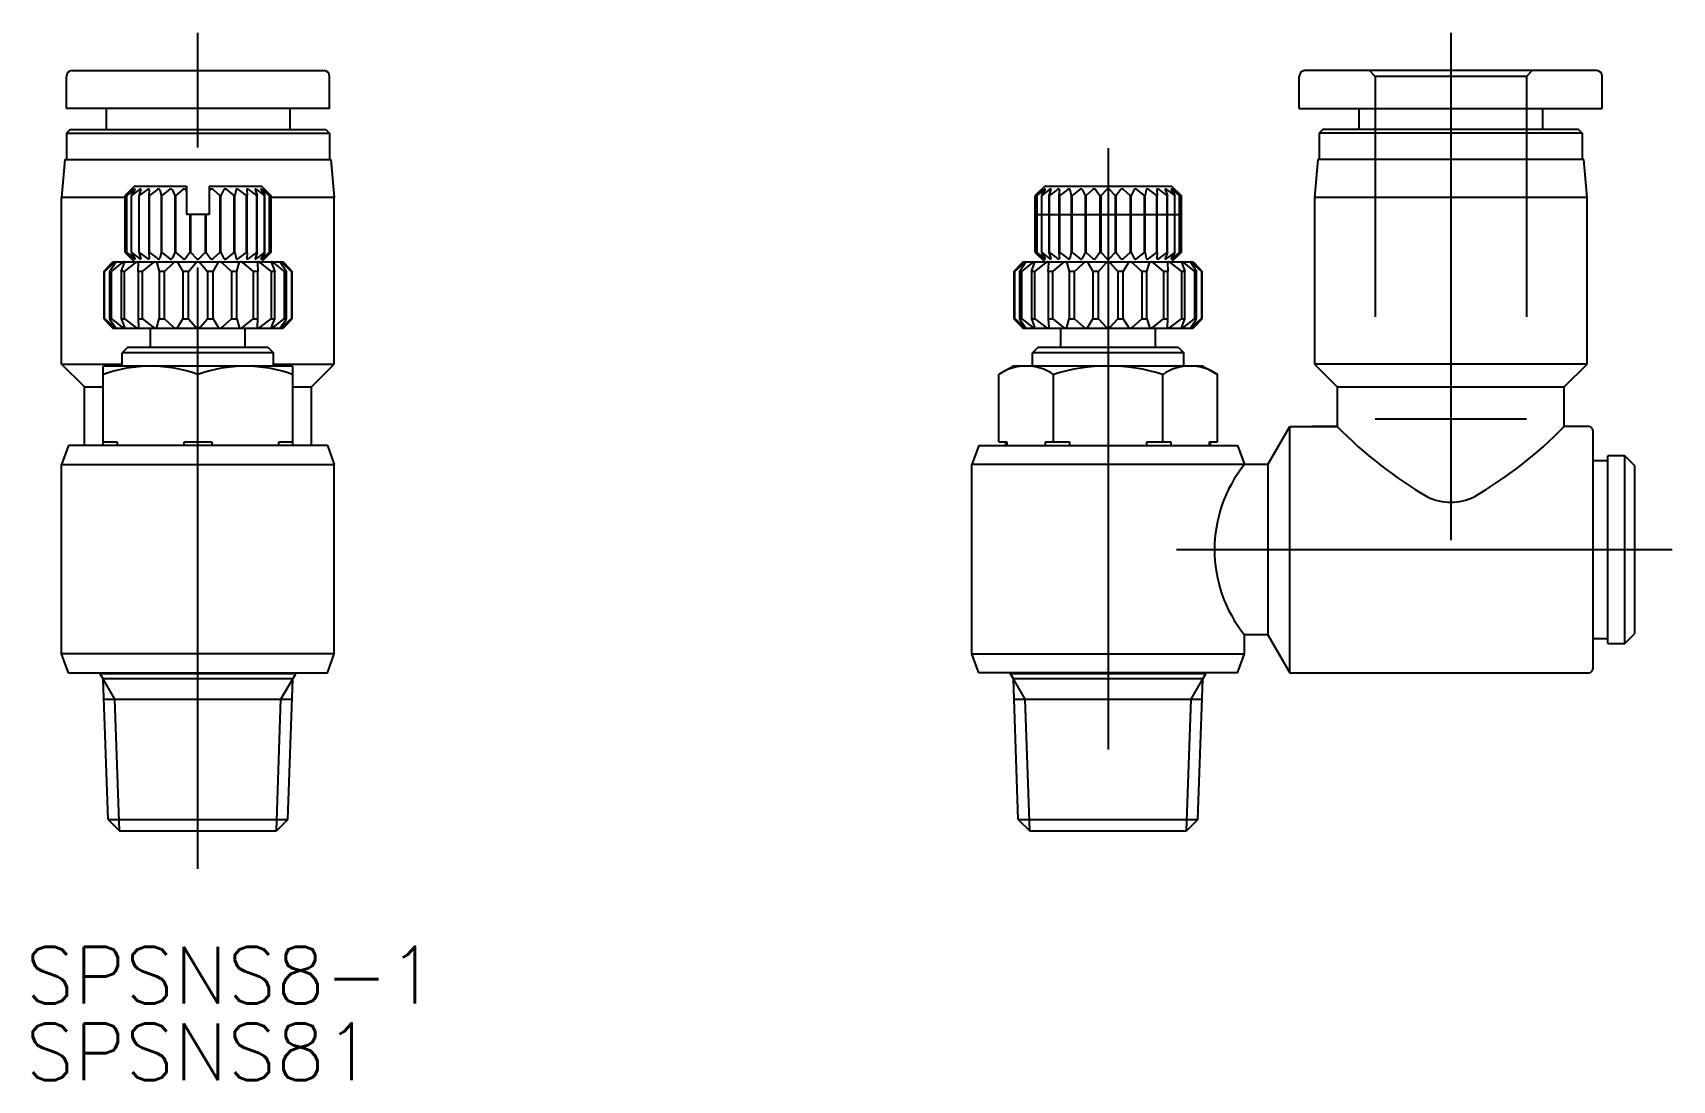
# Model space of a CAD drawing. Extents: x -84.6 to 2, y -28 to 27.3.
import ezdxf

# ---------------------------------------------------------------- set-up
doc = ezdxf.new("R2010")
doc.units = 0
doc.linetypes.add('CENTER', pattern=[50.8, 31.75, -6.35, 6.35, -6.35])
doc.linetypes.add('DASHED', pattern=[19.05, 12.7, -6.35])
doc.layers.get('0').update_dxf_attribs({"linetype": 'CONTINUOUS'})
doc.layers.add('CENTER', color=1, linetype='CENTER')
doc.styles.get("Standard").update_dxf_attribs({"font": 'txt.shx', "height": 3, "bigfont": 'bigfont.shx'})

# ---------------------------------------------------------------- blocks, each defined once
blk = doc.blocks.new('*U2')
at = {"color": 7, "linetype": 'CONTINUOUS'}
blk.add_text('SPSNS8-1', height=3, dxfattribs=at).set_placement((-84.997, -23.974))
blk = doc.blocks.new('*U3')
at = {"color": 7, "linetype": 'CONTINUOUS'}
blk.add_text('SPSNS81', height=3, dxfattribs=at).set_placement((-84.997, -28.021))

msp = doc.modelspace()

# ---------------------------------------------------------------- linework, layer by layer
at = {"color": 7, "linetype": 'CONTINUOUS'}
for p, q in [((-82.536, 25.3), (-69.236, 25.3)), ((-2, 25.3), (-17.4, 25.3)), ((-82.836, 23.3), (-82.836, 25)), ((-68.936, 23.3), (-68.936, 25)), ((-17.7, 23.3), (-17.7, 25)), ((-1.7, 23.3), (-1.7, 25)), ((-68.936, 23.3), (-82.836, 23.3)), ((-80.736, 23.3), (-80.736, 22.2)), ((-71.036, 23.3), (-71.036, 22.2)), ((-17.7, 23.3), (-1.7, 23.3)), ((-14.55, 23.3), (-14.55, 22.2)), ((-4.85, 23.3), (-4.85, 22.2)), ((-82.636, 22.2), (-82.836, 22)), ((-82.836, 22), (-68.936, 22)), ((-82.836, 22), (-82.836, 20.6)), ((-82.636, 22.2), (-69.136, 22.2)), ((-69.136, 22.2), (-68.936, 22)), ((-68.936, 22), (-68.936, 20.6)), ((-16.45, 22.2), (-16.65, 22)), ((-2.75, 22), (-16.65, 22)), ((-16.65, 22), (-16.65, 20.6)), ((-2.95, 22.2), (-16.45, 22.2)), ((-2.95, 22.2), (-2.75, 22)), ((-2.75, 22), (-2.75, 20.6)), ((-82.911, 20.6), (-83.086, 18.6)), ((-82.911, 20.6), (-68.861, 20.6)), ((-68.861, 20.6), (-68.686, 18.6)), ((-16.725, 20.6), (-16.9, 18.6)), ((-2.675, 20.6), (-16.725, 20.6)), ((-2.5, 18.6), (-2.675, 20.6)), ((-79.236, 19.2), (-79.736, 18.7)), ((-79.236, 19.2), (-76.486, 19.2)), ((-76.486, 19.2), (-76.486, 17.7)), ((-75.286, 19.2), (-72.536, 19.2)), ((-75.286, 19.2), (-75.286, 17.7)), ((-72.036, 18.7), (-72.536, 19.2)), ((-31.15, 19.2), (-31.65, 18.7)), ((-31.15, 19.2), (-24.45, 19.2)), ((-23.95, 18.7), (-24.45, 19.2)), ((-83.086, 9.8), (-83.086, 18.6)), ((-79.736, 18.6), (-83.086, 18.6)), ((-79.736, 18.7), (-79.736, 15.7)), ((-79.735, 18.7), (-79.736, 18.7)), ((-79.403, 19.02), (-79.735, 18.7)), ((-79.735, 15.7), (-79.735, 18.7)), ((-79.388, 19.02), (-79.657, 18.7)), ((-79.657, 18.7), (-79.657, 15.7)), ((-79.645, 18.7), (-79.657, 18.7)), ((-79.264, 19.02), (-79.645, 18.7)), ((-79.645, 15.7), (-79.645, 18.7)), ((-79.22, 19.02), (-79.414, 18.7)), ((-79.414, 18.7), (-79.414, 15.7)), ((-79.391, 18.7), (-79.414, 18.7)), ((-78.977, 19.02), (-79.391, 18.7)), ((-79.391, 15.7), (-79.391, 18.7)), ((-78.907, 19.02), (-79.017, 18.7)), ((-79.017, 18.7), (-79.017, 15.7)), ((-78.983, 18.7), (-79.017, 18.7)), ((-78.556, 19.02), (-78.983, 18.7)), ((-78.983, 15.7), (-78.983, 18.7)), ((-78.461, 19.02), (-78.483, 18.7)), ((-78.483, 18.7), (-78.483, 15.7)), ((-78.44, 18.7), (-78.483, 18.7)), ((-78.461, 19.027), (-78.461, 19.02)), ((-78.017, 19.02), (-78.44, 18.7)), ((-78.44, 15.7), (-78.44, 18.7)), ((-77.903, 19.02), (-77.836, 18.7)), ((-77.836, 18.7), (-77.836, 15.7)), ((-77.785, 18.7), (-77.836, 18.7)), ((-77.386, 19.02), (-77.785, 18.7)), ((-77.785, 15.7), (-77.785, 18.7)), ((-77.256, 19.02), (-77.103, 18.7)), ((-77.103, 18.7), (-77.103, 15.7)), ((-77.047, 18.7), (-77.103, 18.7)), ((-76.688, 19.02), (-77.047, 18.7)), ((-77.047, 15.7), (-77.047, 18.7)), ((-76.55, 19.02), (-76.486, 18.934)), ((-75.221, 19.02), (-75.286, 18.934)), ((-75.083, 19.02), (-74.724, 18.7)), ((-74.724, 18.7), (-74.724, 15.7)), ((-74.668, 18.7), (-74.724, 18.7)), ((-74.515, 19.02), (-74.668, 18.7)), ((-74.668, 15.7), (-74.668, 18.7)), ((-74.385, 19.02), (-73.986, 18.7)), ((-73.986, 18.7), (-73.986, 15.7)), ((-73.935, 18.7), (-73.986, 18.7)), ((-73.868, 19.02), (-73.935, 18.7)), ((-73.935, 15.7), (-73.935, 18.7)), ((-73.754, 19.02), (-73.331, 18.7)), ((-73.331, 18.7), (-73.331, 15.7)), ((-73.288, 18.7), (-73.331, 18.7)), ((-73.31, 19.027), (-73.31, 19.02)), ((-73.31, 19.02), (-73.288, 18.7)), ((-73.288, 15.7), (-73.288, 18.7)), ((-73.215, 19.02), (-72.788, 18.7)), ((-72.864, 19.02), (-72.754, 18.7)), ((-72.794, 19.02), (-72.38, 18.7)), ((-72.788, 18.7), (-72.788, 15.7)), ((-72.754, 18.7), (-72.788, 18.7)), ((-72.754, 15.7), (-72.754, 18.7)), ((-72.551, 19.02), (-72.357, 18.7)), ((-72.507, 19.02), (-72.126, 18.7)), ((-72.383, 19.02), (-72.114, 18.7)), ((-72.38, 18.7), (-72.38, 15.7)), ((-72.357, 18.7), (-72.38, 18.7)), ((-72.368, 19.02), (-72.036, 18.7)), ((-72.357, 15.7), (-72.357, 18.7)), ((-72.126, 18.7), (-72.126, 15.7)), ((-72.114, 18.7), (-72.126, 18.7)), ((-72.114, 15.7), (-72.114, 18.7)), ((-72.036, 18.7), (-72.036, 15.7)), ((-72.036, 15.7), (-72.036, 18.7)), ((-72.036, 18.7), (-72.036, 18.7)), ((-68.686, 18.6), (-72.036, 18.6)), ((-68.686, 9.8), (-68.686, 18.6)), ((-31.317, 19.02), (-31.65, 18.7)), ((-31.65, 18.7), (-31.65, 15.7)), ((-31.65, 15.7), (-31.65, 18.7)), ((-31.65, 18.7), (-31.65, 18.7)), ((-31.303, 19.02), (-31.572, 18.7)), ((-31.572, 18.7), (-31.572, 15.7)), ((-31.56, 18.7), (-31.572, 18.7)), ((-31.178, 19.02), (-31.56, 18.7)), ((-31.56, 15.7), (-31.56, 18.7)), ((-31.135, 19.02), (-31.329, 18.7)), ((-31.329, 18.7), (-31.329, 15.7)), ((-31.305, 18.7), (-31.329, 18.7)), ((-30.892, 19.02), (-31.305, 18.7)), ((-31.305, 15.7), (-31.305, 18.7)), ((-30.821, 19.02), (-30.932, 18.7)), ((-30.932, 18.7), (-30.932, 15.7)), ((-30.897, 18.7), (-30.932, 18.7)), ((-30.47, 19.02), (-30.897, 18.7)), ((-30.897, 15.7), (-30.897, 18.7)), ((-30.375, 19.02), (-30.398, 18.7)), ((-30.398, 18.7), (-30.398, 15.7)), ((-30.354, 18.7), (-30.398, 18.7)), ((-30.376, 19.027), (-30.375, 19.02)), ((-29.932, 19.02), (-30.354, 18.7)), ((-30.354, 15.7), (-30.354, 18.7)), ((-29.817, 19.02), (-29.75, 18.7)), ((-29.75, 18.7), (-29.75, 15.7)), ((-29.7, 18.7), (-29.75, 18.7)), ((-29.3, 19.02), (-29.7, 18.7)), ((-29.7, 15.7), (-29.7, 18.7)), ((-29.171, 19.02), (-29.018, 18.7)), ((-29.018, 18.7), (-29.018, 15.7)), ((-28.962, 18.7), (-29.018, 18.7)), ((-28.603, 19.02), (-28.962, 18.7)), ((-28.962, 15.7), (-28.962, 18.7)), ((-28.465, 19.02), (-28.232, 18.708)), ((-28.465, 19.02), (-28.4, 18.934)), ((-28.232, 18.708), (-28.232, 15.7)), ((-28.232, 18.7), (-28.173, 18.7)), ((-28.173, 18.7), (-27.871, 19.02)), ((-28.173, 15.7), (-28.173, 18.7)), ((-27.427, 18.7), (-27.729, 19.02)), ((-27.427, 18.7), (-27.427, 15.7)), ((-27.427, 18.7), (-27.368, 18.7)), ((-27.135, 19.02), (-27.368, 18.708)), ((-27.368, 15.7), (-27.368, 18.708)), ((-26.997, 19.02), (-26.638, 18.7)), ((-26.638, 18.7), (-26.638, 15.7)), ((-26.582, 18.7), (-26.638, 18.7)), ((-26.429, 19.02), (-26.582, 18.7)), ((-26.582, 15.7), (-26.582, 18.7)), ((-26.3, 19.02), (-25.9, 18.7)), ((-25.9, 18.7), (-25.9, 15.7)), ((-25.85, 18.7), (-25.9, 18.7)), ((-25.783, 19.02), (-25.85, 18.7)), ((-25.85, 15.7), (-25.85, 18.7)), ((-25.668, 19.02), (-25.246, 18.7)), ((-25.246, 18.7), (-25.246, 15.7)), ((-25.202, 18.7), (-25.246, 18.7)), ((-25.224, 19.027), (-25.225, 19.02)), ((-25.225, 19.02), (-25.202, 18.7)), ((-25.202, 15.7), (-25.202, 18.7)), ((-25.13, 19.02), (-24.703, 18.7)), ((-24.779, 19.02), (-24.668, 18.7)), ((-24.708, 19.02), (-24.295, 18.7)), ((-24.703, 18.7), (-24.703, 15.7)), ((-24.668, 18.7), (-24.703, 18.7)), ((-24.668, 15.7), (-24.668, 18.7)), ((-24.465, 19.02), (-24.271, 18.7)), ((-24.422, 19.02), (-24.04, 18.7)), ((-24.297, 19.02), (-24.028, 18.7)), ((-24.295, 18.7), (-24.295, 15.7)), ((-24.271, 18.7), (-24.295, 18.7)), ((-24.283, 19.02), (-23.95, 18.7)), ((-24.271, 15.7), (-24.271, 18.7)), ((-24.04, 18.7), (-24.04, 15.7)), ((-24.028, 18.7), (-24.04, 18.7)), ((-24.028, 15.7), (-24.028, 18.7)), ((-23.95, 15.7), (-23.95, 18.7)), ((-23.95, 18.7), (-23.95, 15.7)), ((-23.95, 18.7), (-23.95, 18.7)), ((-2.5, 18.6), (-16.9, 18.6)), ((-16.9, 18.6), (-16.9, 9.8)), ((-2.5, 9.8), (-2.5, 18.6)), ((-75.286, 17.7), (-76.486, 17.7)), ((-76.317, 17.7), (-76.317, 15.7)), ((-76.259, 15.7), (-76.259, 17.7)), ((-75.512, 17.7), (-75.512, 15.7)), ((-75.454, 15.7), (-75.454, 17.7)), ((-79.736, 15.7), (-79.236, 15.2)), ((-79.736, 15.7), (-79.735, 15.7)), ((-79.735, 15.7), (-79.403, 15.38)), ((-79.657, 15.7), (-79.645, 15.7)), ((-79.657, 15.7), (-79.388, 15.38)), ((-79.645, 15.7), (-79.264, 15.38)), ((-79.414, 15.7), (-79.22, 15.38)), ((-79.414, 15.7), (-79.391, 15.7)), ((-79.391, 15.7), (-78.977, 15.38)), ((-79.017, 15.7), (-78.907, 15.38)), ((-79.017, 15.7), (-78.983, 15.7)), ((-78.983, 15.7), (-78.556, 15.38)), ((-78.483, 15.7), (-78.461, 15.38)), ((-78.483, 15.7), (-78.44, 15.7)), ((-78.44, 15.7), (-78.017, 15.38)), ((-77.836, 15.7), (-77.903, 15.38)), ((-77.836, 15.7), (-77.785, 15.7)), ((-77.785, 15.7), (-77.386, 15.38)), ((-77.103, 15.7), (-77.256, 15.38)), ((-77.103, 15.7), (-77.047, 15.7)), ((-77.047, 15.7), (-76.688, 15.38)), ((-76.317, 15.7), (-76.55, 15.38)), ((-76.317, 15.7), (-76.259, 15.7)), ((-76.259, 15.7), (-75.956, 15.38)), ((-75.512, 15.7), (-75.815, 15.38)), ((-75.512, 15.7), (-75.454, 15.7)), ((-75.454, 15.7), (-75.221, 15.38)), ((-74.724, 15.7), (-75.083, 15.38)), ((-74.724, 15.7), (-74.668, 15.7)), ((-74.668, 15.7), (-74.515, 15.38)), ((-73.986, 15.7), (-74.385, 15.38)), ((-73.986, 15.7), (-73.935, 15.7)), ((-73.935, 15.7), (-73.868, 15.38)), ((-73.331, 15.7), (-73.754, 15.38)), ((-73.331, 15.7), (-73.288, 15.7)), ((-73.288, 15.7), (-73.31, 15.38)), ((-72.788, 15.7), (-73.215, 15.38)), ((-72.754, 15.7), (-72.864, 15.38)), ((-72.38, 15.7), (-72.794, 15.38)), ((-72.788, 15.7), (-72.754, 15.7)), ((-72.357, 15.7), (-72.551, 15.38)), ((-72.536, 15.2), (-72.036, 15.7)), ((-72.126, 15.7), (-72.507, 15.38)), ((-72.114, 15.7), (-72.383, 15.38)), ((-72.38, 15.7), (-72.357, 15.7)), ((-72.036, 15.7), (-72.368, 15.38)), ((-72.126, 15.7), (-72.114, 15.7)), ((-72.036, 15.7), (-72.036, 15.7)), ((-31.65, 15.7), (-31.15, 15.2)), ((-31.65, 15.7), (-31.317, 15.38)), ((-31.65, 15.7), (-31.65, 15.7)), ((-31.572, 15.7), (-31.303, 15.38)), ((-31.572, 15.7), (-31.56, 15.7)), ((-31.56, 15.7), (-31.178, 15.38)), ((-31.329, 15.7), (-31.305, 15.7)), ((-31.329, 15.7), (-31.135, 15.38)), ((-31.305, 15.7), (-30.892, 15.38)), ((-30.932, 15.7), (-30.897, 15.7)), ((-30.932, 15.7), (-30.821, 15.38)), ((-30.897, 15.7), (-30.47, 15.38)), ((-30.398, 15.7), (-30.354, 15.7)), ((-30.398, 15.7), (-30.375, 15.38)), ((-30.354, 15.7), (-29.932, 15.38)), ((-29.75, 15.7), (-29.817, 15.38)), ((-29.75, 15.7), (-29.7, 15.7)), ((-29.7, 15.7), (-29.3, 15.38)), ((-29.018, 15.7), (-29.171, 15.38)), ((-29.018, 15.7), (-28.962, 15.7)), ((-28.962, 15.7), (-28.603, 15.38)), ((-28.232, 15.7), (-28.465, 15.38)), ((-28.232, 15.7), (-28.173, 15.7)), ((-28.173, 15.7), (-27.871, 15.38)), ((-27.427, 15.7), (-27.729, 15.38)), ((-27.427, 15.7), (-27.368, 15.7)), ((-27.368, 15.7), (-27.135, 15.38)), ((-26.638, 15.7), (-26.997, 15.38)), ((-26.638, 15.7), (-26.582, 15.7)), ((-26.582, 15.7), (-26.429, 15.38)), ((-25.9, 15.7), (-26.3, 15.38)), ((-25.9, 15.7), (-25.85, 15.7)), ((-25.85, 15.7), (-25.783, 15.38)), ((-25.246, 15.7), (-25.668, 15.38)), ((-25.246, 15.7), (-25.202, 15.7)), ((-25.202, 15.7), (-25.225, 15.38)), ((-24.703, 15.7), (-25.13, 15.38)), ((-24.668, 15.7), (-24.779, 15.38)), ((-24.295, 15.7), (-24.708, 15.38)), ((-24.703, 15.7), (-24.668, 15.7)), ((-24.271, 15.7), (-24.465, 15.38)), ((-24.45, 15.2), (-23.95, 15.7)), ((-24.04, 15.7), (-24.422, 15.38)), ((-24.028, 15.7), (-24.297, 15.38)), ((-24.295, 15.7), (-24.271, 15.7)), ((-23.95, 15.7), (-24.283, 15.38)), ((-24.04, 15.7), (-24.028, 15.7)), ((-23.95, 15.7), (-23.95, 15.7)), ((-80.861, 14.701), (-80.435, 15.152)), ((-80.822, 14.701), (-80.309, 15.152)), ((-80.561, 14.701), (-80.232, 15.179)), ((-80.446, 14.701), (-79.881, 15.152)), ((-80.435, 15.152), (-80.385, 15.2)), ((-80.385, 15.2), (-71.386, 15.2)), ((-79.943, 14.7), (-79.77, 15.151)), ((-79.76, 14.701), (-79.181, 15.152)), ((-79.047, 14.7), (-79.024, 15.15)), ((-78.81, 14.701), (-78.256, 15.152)), ((-78.461, 15.373), (-78.461, 15.38)), ((-78.064, 15.151), (-77.936, 14.7)), ((-77.661, 14.701), (-77.17, 15.152)), ((-76.955, 15.151), (-76.686, 14.701)), ((-76.39, 14.701), (-75.997, 15.151)), ((-75.774, 15.151), (-75.381, 14.701)), ((-75.085, 14.701), (-74.816, 15.151)), ((-74.601, 15.152), (-74.111, 14.701)), ((-73.835, 14.7), (-73.708, 15.151)), ((-73.515, 15.152), (-72.961, 14.701)), ((-73.31, 15.373), (-73.31, 15.38)), ((-72.747, 15.15), (-72.724, 14.7)), ((-72.59, 15.152), (-72.011, 14.701)), ((-72.001, 15.151), (-71.829, 14.7)), ((-71.89, 15.152), (-71.325, 14.701)), ((-71.539, 15.179), (-71.21, 14.701)), ((-71.462, 15.152), (-70.949, 14.701)), ((-71.386, 15.2), (-71.336, 15.152)), ((-71.336, 15.152), (-70.91, 14.701)), ((-32.776, 14.701), (-32.35, 15.152)), ((-32.736, 14.701), (-32.223, 15.152)), ((-32.476, 14.701), (-32.147, 15.179)), ((-32.361, 14.701), (-31.795, 15.152)), ((-32.35, 15.152), (-32.3, 15.2)), ((-32.3, 15.2), (-23.3, 15.2)), ((-31.857, 14.7), (-31.685, 15.151)), ((-31.675, 14.701), (-31.095, 15.152)), ((-30.962, 14.7), (-30.938, 15.15)), ((-30.724, 14.701), (-30.171, 15.152)), ((-30.376, 15.373), (-30.375, 15.38)), ((-29.978, 15.151), (-29.851, 14.7)), ((-29.575, 14.701), (-29.085, 15.152)), ((-28.87, 15.151), (-28.6, 14.701)), ((-28.305, 14.701), (-27.912, 15.151)), ((-27.688, 15.151), (-27.295, 14.701)), ((-27, 14.701), (-26.73, 15.151)), ((-26.515, 15.152), (-26.025, 14.701)), ((-25.749, 14.7), (-25.622, 15.151)), ((-25.429, 15.152), (-24.876, 14.701)), ((-25.224, 15.373), (-25.225, 15.38)), ((-24.662, 15.15), (-24.638, 14.7)), ((-24.505, 15.152), (-23.925, 14.701)), ((-23.915, 15.151), (-23.743, 14.7)), ((-23.805, 15.152), (-23.239, 14.701)), ((-23.453, 15.179), (-23.124, 14.701)), ((-23.377, 15.152), (-22.864, 14.701)), ((-23.3, 15.2), (-23.25, 15.152)), ((-23.25, 15.152), (-22.824, 14.701)), ((-80.86, 14.7), (-80.86, 12.2)), ((-80.821, 14.7), (-80.86, 14.7)), ((-80.821, 12.2), (-80.821, 14.7)), ((-80.56, 14.7), (-80.56, 12.2)), ((-80.445, 14.7), (-80.56, 14.7)), ((-80.445, 12.2), (-80.445, 14.7)), ((-79.942, 14.7), (-79.942, 12.2)), ((-79.759, 14.7), (-79.942, 14.7)), ((-79.759, 12.2), (-79.759, 14.7)), ((-79.047, 14.7), (-79.047, 12.2)), ((-78.809, 14.7), (-79.047, 14.7)), ((-78.809, 12.2), (-78.809, 14.7)), ((-77.937, 14.7), (-77.937, 12.2)), ((-77.659, 14.7), (-77.937, 14.7)), ((-77.659, 12.2), (-77.659, 14.7)), ((-76.687, 14.7), (-76.687, 12.2)), ((-76.389, 14.7), (-76.687, 14.7)), ((-76.389, 12.2), (-76.389, 14.7)), ((-75.382, 14.7), (-75.382, 12.2)), ((-75.084, 14.7), (-75.382, 14.7)), ((-75.084, 12.2), (-75.084, 14.7)), ((-74.112, 14.7), (-74.112, 12.2)), ((-73.834, 14.7), (-74.112, 14.7)), ((-73.834, 12.2), (-73.834, 14.7)), ((-72.962, 14.7), (-72.962, 12.2)), ((-72.724, 14.7), (-72.962, 14.7)), ((-72.724, 12.2), (-72.724, 14.7)), ((-72.012, 14.7), (-72.012, 12.2)), ((-71.829, 14.7), (-72.012, 14.7)), ((-71.829, 12.2), (-71.829, 14.7)), ((-71.326, 14.7), (-71.326, 12.2)), ((-71.211, 14.7), (-71.326, 14.7)), ((-71.211, 12.2), (-71.211, 14.7)), ((-70.95, 14.7), (-70.95, 12.2)), ((-70.911, 14.7), (-70.95, 14.7)), ((-70.911, 12.2), (-70.911, 14.7)), ((-32.735, 14.7), (-32.775, 14.7)), ((-32.775, 14.7), (-32.775, 12.2)), ((-32.735, 12.2), (-32.735, 14.7)), ((-32.36, 14.7), (-32.475, 14.7)), ((-32.475, 14.7), (-32.475, 12.2)), ((-32.36, 12.2), (-32.36, 14.7)), ((-31.674, 14.7), (-31.856, 14.7)), ((-31.856, 14.7), (-31.856, 12.2)), ((-31.674, 12.2), (-31.674, 14.7)), ((-30.723, 14.7), (-30.961, 14.7)), ((-30.961, 14.7), (-30.961, 12.2)), ((-30.723, 12.2), (-30.723, 14.7)), ((-29.574, 14.7), (-29.851, 14.7)), ((-29.851, 14.7), (-29.851, 12.2)), ((-29.574, 12.2), (-29.574, 14.7)), ((-28.304, 14.7), (-28.601, 14.7)), ((-28.601, 14.7), (-28.601, 12.2)), ((-28.304, 12.2), (-28.304, 14.7)), ((-26.999, 14.7), (-27.296, 14.7)), ((-27.296, 14.7), (-27.296, 12.2)), ((-26.999, 12.2), (-26.999, 14.7)), ((-25.749, 14.7), (-26.026, 14.7)), ((-26.026, 14.7), (-26.026, 12.2)), ((-25.749, 12.2), (-25.749, 14.7)), ((-24.639, 14.7), (-24.877, 14.7)), ((-24.877, 14.7), (-24.877, 12.2)), ((-24.639, 12.2), (-24.639, 14.7)), ((-23.744, 14.7), (-23.926, 14.7)), ((-23.926, 14.7), (-23.926, 12.2)), ((-23.744, 12.2), (-23.744, 14.7)), ((-23.125, 14.7), (-23.24, 14.7)), ((-23.24, 14.7), (-23.24, 12.2)), ((-23.125, 12.2), (-23.125, 14.7)), ((-22.825, 14.7), (-22.865, 14.7)), ((-22.865, 14.7), (-22.865, 12.2)), ((-22.825, 12.2), (-22.825, 14.7)), ((-80.861, 12.199), (-80.435, 11.748)), ((-80.86, 12.2), (-80.821, 12.2)), ((-80.822, 12.199), (-80.309, 11.748)), ((-80.561, 12.199), (-80.232, 11.721)), ((-80.56, 12.2), (-80.445, 12.2)), ((-80.446, 12.199), (-79.881, 11.748)), ((-79.943, 12.2), (-79.77, 11.749)), ((-79.942, 12.2), (-79.759, 12.2)), ((-79.76, 12.199), (-79.181, 11.748)), ((-79.047, 12.2), (-78.809, 12.2)), ((-79.047, 12.2), (-79.024, 11.75)), ((-78.81, 12.199), (-78.256, 11.748)), ((-78.064, 11.749), (-77.936, 12.2)), ((-77.937, 12.2), (-77.659, 12.2)), ((-77.661, 12.199), (-77.17, 11.748)), ((-76.955, 11.749), (-76.686, 12.199)), ((-76.687, 12.2), (-76.389, 12.2)), ((-76.39, 12.199), (-75.997, 11.749)), ((-75.774, 11.749), (-75.381, 12.199)), ((-75.382, 12.2), (-75.084, 12.2)), ((-75.085, 12.199), (-74.816, 11.749)), ((-74.601, 11.748), (-74.111, 12.199)), ((-74.112, 12.2), (-73.834, 12.2)), ((-73.835, 12.2), (-73.708, 11.749)), ((-73.515, 11.748), (-72.961, 12.199)), ((-72.962, 12.2), (-72.724, 12.2)), ((-72.747, 11.75), (-72.724, 12.2)), ((-72.59, 11.748), (-72.011, 12.199)), ((-72.012, 12.2), (-71.829, 12.2)), ((-72.001, 11.749), (-71.829, 12.2)), ((-71.89, 11.748), (-71.325, 12.199)), ((-71.539, 11.721), (-71.21, 12.199)), ((-71.462, 11.748), (-70.949, 12.199)), ((-71.336, 11.748), (-70.91, 12.199)), ((-71.326, 12.2), (-71.211, 12.2)), ((-70.95, 12.2), (-70.911, 12.2)), ((-32.776, 12.199), (-32.348, 11.75)), ((-32.775, 12.2), (-32.735, 12.2)), ((-32.736, 12.199), (-32.223, 11.748)), ((-32.476, 12.199), (-32.147, 11.721)), ((-32.475, 12.2), (-32.36, 12.2)), ((-32.361, 12.199), (-31.795, 11.748)), ((-31.857, 12.2), (-31.685, 11.749)), ((-31.856, 12.2), (-31.674, 12.2)), ((-31.675, 12.199), (-31.095, 11.748)), ((-30.962, 12.2), (-30.938, 11.75)), ((-30.961, 12.2), (-30.723, 12.2)), ((-30.724, 12.199), (-30.171, 11.748)), ((-29.978, 11.749), (-29.851, 12.2)), ((-29.851, 12.2), (-29.574, 12.2)), ((-29.575, 12.199), (-29.085, 11.748)), ((-28.87, 11.749), (-28.6, 12.199)), ((-28.601, 12.2), (-28.304, 12.2)), ((-28.305, 12.199), (-27.912, 11.749)), ((-27.688, 11.749), (-27.295, 12.199)), ((-27.296, 12.2), (-26.999, 12.2)), ((-27, 12.199), (-26.73, 11.749)), ((-26.515, 11.748), (-26.025, 12.199)), ((-26.026, 12.2), (-25.749, 12.2)), ((-25.749, 12.2), (-25.622, 11.749)), ((-25.429, 11.748), (-24.876, 12.199)), ((-24.877, 12.2), (-24.639, 12.2)), ((-24.662, 11.75), (-24.638, 12.2)), ((-24.505, 11.748), (-23.925, 12.199)), ((-23.926, 12.2), (-23.744, 12.2)), ((-23.915, 11.749), (-23.743, 12.2)), ((-23.805, 11.748), (-23.239, 12.199)), ((-23.453, 11.721), (-23.124, 12.199)), ((-23.377, 11.748), (-22.864, 12.199)), ((-23.25, 11.748), (-22.824, 12.199)), ((-23.24, 12.2), (-23.125, 12.2)), ((-22.865, 12.2), (-22.825, 12.2)), ((-80.435, 11.748), (-80.385, 11.7)), ((-80.385, 11.7), (-71.386, 11.7)), ((-78.386, 10.7), (-78.386, 11.7)), ((-73.386, 10.7), (-73.386, 11.7)), ((-71.386, 11.7), (-71.336, 11.748)), ((-32.348, 11.75), (-32.3, 11.7)), ((-32.3, 11.7), (-23.3, 11.7)), ((-30.3, 10.7), (-30.3, 11.7)), ((-25.3, 10.7), (-25.3, 11.7)), ((-23.3, 11.7), (-23.25, 11.748)), ((-79.586, 10.7), (-79.886, 10.4)), ((-79.886, 9.7), (-79.886, 10.4)), ((-71.886, 10.4), (-79.886, 10.4)), ((-79.586, 10.7), (-72.186, 10.7)), ((-72.186, 10.7), (-71.886, 10.4)), ((-71.886, 9.7), (-71.886, 10.4)), ((-31.5, 10.7), (-31.8, 10.4)), ((-23.8, 10.4), (-31.8, 10.4)), ((-31.8, 9.7), (-31.8, 10.4)), ((-31.5, 10.7), (-24.1, 10.7)), ((-24.1, 10.7), (-23.8, 10.4)), ((-23.8, 9.7), (-23.8, 10.4)), ((-81.886, 8.6), (-83.086, 9.8)), ((-83.086, 9.8), (-79.886, 9.8)), ((-80.886, 5.5), (-80.886, 9.7)), ((-70.886, 9.7), (-80.886, 9.7)), ((-71.886, 9.8), (-68.686, 9.8)), ((-70.886, 9.7), (-70.886, 5.5)), ((-69.886, 8.6), (-68.686, 9.8)), ((-32.8, 9.7), (-33.574, 9.253)), ((-22.8, 9.7), (-32.8, 9.7)), ((-23.466, 9.7), (-23.473, 9.7)), ((-22.8, 9.7), (-22.027, 9.253)), ((-2.5, 9.8), (-16.9, 9.8)), ((-16.9, 9.8), (-15.7, 8.6)), ((-3.7, 8.6), (-2.5, 9.8)), ((-75.886, 5.5), (-75.886, 9.253)), ((-33.574, 5.7), (-33.574, 9.253)), ((-30.687, 5.7), (-30.687, 9.253)), ((-24.913, 5.7), (-24.913, 9.253)), ((-22.027, 5.7), (-22.027, 9.253)), ((-81.886, 5.5), (-81.886, 8.6)), ((-81.886, 8.6), (-80.886, 8.6)), ((-70.886, 8.6), (-69.886, 8.6)), ((-69.886, 5.5), (-69.886, 8.6)), ((-15.7, 8.6), (-15.7, 6.5)), ((-15.7, 8.6), (-3.7, 8.6)), ((-3.7, 6.5), (-3.7, 8.6)), ((-19.355, 4.5), (-18.2, 6.5)), ((-18.2, -6.5), (-18.2, 6.5)), ((-18.2, 6.5), (-15.7, 6.5)), ((-15.7, 6.5), (-17, 6.5)), ((-2.4, 6.5), (-3.7, 6.5)), ((-2.2, 6.3), (-2.2, -6.3)), ((-82.722, 5.5), (-83.086, 4.5)), ((-69.049, 5.5), (-82.722, 5.5)), ((-80.886, 5.7), (-80.152, 5.7)), ((-80.152, 5.7), (-80.152, 5.5)), ((-76.619, 5.7), (-75.152, 5.7)), ((-76.619, 5.5), (-76.619, 5.7)), ((-75.152, 5.7), (-75.152, 5.5)), ((-71.619, 5.7), (-70.886, 5.7)), ((-71.619, 5.5), (-71.619, 5.7)), ((-69.049, 5.5), (-68.686, 4.5)), ((-34.636, 5.5), (-35, 4.5)), ((-34.636, 5.5), (-20.964, 5.5)), ((-33.574, 5.7), (-33.15, 5.7)), ((-33.2, 5.5), (-33.2, 5.7)), ((-33.15, 5.7), (-33.15, 5.5)), ((-31.11, 5.7), (-29.84, 5.7)), ((-31.11, 5.5), (-31.11, 5.7)), ((-29.84, 5.7), (-29.84, 5.5)), ((-25.76, 5.5), (-25.76, 5.7)), ((-25.76, 5.7), (-24.49, 5.7)), ((-24.49, 5.7), (-24.49, 5.5)), ((-22.45, 5.5), (-22.45, 5.7)), ((-22.45, 5.7), (-22.027, 5.7)), ((-22.4, 5.5), (-22.4, 5.7)), ((-20.964, 5.5), (-20.6, 4.5)), ((-83.086, 4.5), (-68.686, 4.5)), ((-83.086, -5.5), (-83.086, 4.5)), ((-68.686, -5.5), (-68.686, 4.5)), ((-20.6, 4.5), (-35, 4.5)), ((-35, -5.5), (-35, 4.5)), ((-19.355, 4.5), (-20.6, 4.5)), ((-19.355, 4.5), (-19.355, -4.5)), ((-1.4, 4.7), (-2.2, 4.7)), ((-1.4, -4.95), (-1.4, 4.95)), ((-0.5, 4.95), (-1.4, 4.95)), ((-0.5, -4.95), (-0.5, 4.95)), ((0, 4.45), (-0.5, 4.95)), ((0, 4.45), (0, -4.45)), ((-19.355, -4.5), (-20.6, -4.5)), ((-20.6, -5.5), (-20.6, -4.5)), ((-19.355, -4.5), (-18.2, -6.5)), ((-2.2, -4.7), (-1.4, -4.7)), ((-1.4, -4.95), (-0.5, -4.95)), ((-0.5, -4.95), (0, -4.45)), ((-68.686, -5.5), (-83.086, -5.5)), ((-82.722, -6.5), (-83.086, -5.5)), ((-69.049, -6.5), (-68.686, -5.5)), ((-35, -5.5), (-20.6, -5.5)), ((-34.636, -6.5), (-35, -5.5)), ((-20.964, -6.5), (-20.6, -5.5)), ((-82.722, -6.5), (-69.049, -6.5)), ((-81.051, -6.55), (-81.051, -6.5)), ((-75.886, -6.55), (-81.051, -6.55)), ((-80.891, -6.827), (-81.051, -6.55)), ((-70.88, -6.827), (-80.891, -6.827)), ((-80.632, -14.248), (-80.891, -6.827)), ((-70.72, -6.55), (-75.886, -6.55)), ((-71.139, -14.248), (-70.88, -6.827)), ((-70.88, -6.827), (-70.72, -6.55)), ((-70.72, -6.55), (-70.72, -6.5)), ((-20.964, -6.5), (-34.636, -6.5)), ((-32.966, -6.55), (-32.966, -6.5)), ((-27.8, -6.55), (-32.966, -6.55)), ((-32.806, -6.827), (-32.966, -6.55)), ((-22.794, -6.827), (-32.806, -6.827)), ((-32.546, -14.248), (-32.806, -6.827)), ((-22.634, -6.55), (-27.8, -6.55)), ((-23.054, -14.248), (-22.794, -6.827)), ((-22.794, -6.827), (-22.634, -6.55)), ((-22.634, -6.55), (-22.634, -6.5)), ((-18.2, -6.5), (-2.4, -6.5)), ((-80.854, -7.898), (-70.917, -7.898)), ((-32.768, -7.898), (-22.832, -7.898)), ((-80.632, -14.248), (-71.139, -14.248)), ((-80.632, -14.248), (-80.03, -14.85)), ((-71.139, -14.248), (-71.741, -14.85)), ((-32.546, -14.248), (-23.054, -14.248)), ((-32.546, -14.248), (-31.944, -14.85)), ((-23.054, -14.248), (-23.656, -14.85)), ((-80.03, -14.85), (-71.741, -14.85)), ((-31.944, -14.85), (-23.656, -14.85))]:
    msp.add_line(p, q, dxfattribs=at)
at = {"color": 3, "linetype": 'DASHED'}
for p, q in [((-13.7, 25), (-14, 25.3)), ((-5.7, 25), (-5.4, 25.3)), ((-13.7, 25), (-13.7, 6.9)), ((-5.7, 25), (-13.7, 25)), ((-5.7, 25), (-5.7, 6.9)), ((-31.65, 17.7), (-23.95, 17.7)), ((-5.7, 6.9), (-13.7, 6.9))]:
    msp.add_line(p, q, dxfattribs=at)
at = {"color": 3, "linetype": 'CONTINUOUS'}
for p, q in [((-80.273, -7.898), (-80.891, -6.827)), ((-71.498, -7.898), (-70.88, -6.827)), ((-32.187, -7.898), (-32.806, -6.827)), ((-23.413, -7.898), (-22.794, -6.827)), ((-80.03, -14.85), (-80.273, -7.898)), ((-71.741, -14.85), (-71.498, -7.898)), ((-31.944, -14.85), (-32.187, -7.898)), ((-23.656, -14.85), (-23.413, -7.898))]:
    msp.add_line(p, q, dxfattribs=at)
at = {"color": 7, "linetype": 'CONTINUOUS'}
for centre, radius, start, end in [((-82.536, 25), 0.3, 90, 180), ((-69.236, 25), 0.3, 0, 90), ((-17.4, 25), 0.3, 90, 180), ((-2, 25), 0.3, 0, 90), ((-79.124, 18.726), 0.405, 127.64728, 133.54708), ((-79.589, 19.2), 0.27, 318.18446, 325.06586), ((-79.364, 19.038), 0.0114, 105.50828, 129.25089), ((-79.375, 19.051), 0.00873, 324.21811, 347.23316), ((-79.367, 19.049), 0.000506, 340.13556, 97.94038), ((-79.099, 18.818), 0.261, 119.13304, 129.25844), ((-79.211, 19.018), 0.0316, 97.88128, 118.02186), ((-79.306, 19.073), 0.101, 328.08646, 340.03999), ((-79.214, 19.045), 0.00437, 19.03449, 101.47303), ((-79.223, 19.044), 0.0128, 337.69903, 11.99137), ((-78.85, 18.851), 0.212, 112.81847, 127.04252), ((-78.919, 19.019), 0.0304, 73.76056, 115.25812), ((-78.916, 19.037), 0.012, 353.92289, 62.37687), ((-78.96, 19.037), 0.0562, 342.26351, 358.84134), ((-78.449, 18.876), 0.179, 107.25669, 126.52908), ((-78.489, 19.007), 0.0426, 69.495, 108.33904), ((-78.486, 19.025), 0.0242, 3.65144, 60.90634), ((-77.921, 18.89), 0.162, 102.80746, 126.67496), ((-77.944, 18.997), 0.0524, 60.05384, 103.33582), ((-77.943, 19.009), 0.0421, 15.68445, 53.33909), ((-77.296, 18.904), 0.147, 99.026, 127.63192), ((-77.309, 18.986), 0.0634, 54.36474, 99.1769), ((-77.313, 18.986), 0.0657, 31.14109, 51.76116), ((-76.608, 18.926), 0.124, 94.76353, 130.40742), ((-76.613, 18.968), 0.0812, 39.70772, 94.09196), ((-75.158, 18.968), 0.0812, 85.90804, 140.29228), ((-75.163, 18.926), 0.124, 49.59258, 85.23647), ((-74.458, 18.986), 0.0657, 128.23884, 148.85891), ((-74.462, 18.986), 0.0634, 80.8231, 125.63526), ((-74.475, 18.904), 0.147, 52.36808, 80.974), ((-73.828, 19.009), 0.0421, 126.66091, 164.31555), ((-73.827, 18.997), 0.0524, 76.66418, 119.94616), ((-73.85, 18.89), 0.162, 53.32504, 77.19254), ((-73.285, 19.025), 0.0242, 119.09366, 176.34856), ((-73.282, 19.007), 0.0426, 71.66096, 110.505), ((-73.322, 18.876), 0.179, 53.47092, 72.74331), ((-72.855, 19.037), 0.012, 117.62313, 186.07711), ((-72.811, 19.037), 0.0562, 181.15866, 197.73649), ((-72.852, 19.019), 0.0304, 64.74188, 106.23944), ((-72.921, 18.851), 0.212, 52.95748, 67.18153), ((-72.557, 19.045), 0.00437, 78.52697, 160.96551), ((-72.548, 19.044), 0.0128, 168.00863, 202.30097), ((-72.465, 19.073), 0.101, 199.96001, 211.91354), ((-72.56, 19.018), 0.0316, 61.97814, 82.11872), ((-72.672, 18.818), 0.261, 50.74156, 60.86696), ((-72.396, 19.051), 0.00873, 192.76684, 215.78189), ((-72.404, 19.049), 0.000506, 82.05962, 199.86444), ((-72.407, 19.038), 0.0114, 50.74911, 74.49172), ((-72.182, 19.2), 0.27, 214.93414, 221.81554), ((-72.647, 18.726), 0.405, 46.45292, 52.35272), ((-31.038, 18.726), 0.405, 127.64728, 133.54708), ((-31.504, 19.2), 0.27, 318.18446, 325.06586), ((-31.279, 19.038), 0.0114, 105.50828, 129.25089), ((-31.29, 19.051), 0.00873, 324.21811, 347.23316), ((-31.281, 19.049), 0.000506, 340.13556, 97.94038), ((-31.013, 18.818), 0.261, 119.13304, 129.25844), ((-31.126, 19.018), 0.0316, 97.88128, 118.02186), ((-31.22, 19.073), 0.101, 328.08646, 340.03999), ((-31.129, 19.045), 0.00437, 19.03449, 101.47303), ((-31.137, 19.044), 0.0128, 337.69903, 11.99137), ((-30.764, 18.851), 0.212, 112.81847, 127.04252), ((-30.833, 19.019), 0.0304, 73.76056, 115.25812), ((-30.83, 19.037), 0.012, 353.92289, 62.37687), ((-30.875, 19.037), 0.0562, 342.26351, 358.84134), ((-30.364, 18.876), 0.179, 107.25669, 126.52908), ((-30.403, 19.007), 0.0426, 69.495, 108.33904), ((-30.4, 19.025), 0.0242, 3.65144, 60.90634), ((-29.835, 18.89), 0.162, 102.80746, 126.67496), ((-29.859, 18.997), 0.0524, 60.05384, 103.33582), ((-29.858, 19.009), 0.0421, 15.68445, 53.33909), ((-29.211, 18.904), 0.147, 99.026, 127.63192), ((-29.223, 18.986), 0.0634, 54.36474, 99.1769), ((-29.227, 18.986), 0.0657, 31.14109, 51.76116), ((-28.523, 18.926), 0.124, 94.76353, 130.40742), ((-28.527, 18.968), 0.0812, 39.70772, 94.09196), ((-27.8, 18.949), 0.1, 45.01792, 134.98208), ((-27.073, 18.968), 0.0812, 85.90804, 140.29228), ((-27.077, 18.926), 0.124, 49.59258, 85.23647), ((-26.373, 18.986), 0.0657, 128.23884, 148.85891), ((-26.377, 18.986), 0.0634, 80.8231, 125.63526), ((-26.389, 18.904), 0.147, 52.36808, 80.974), ((-25.742, 19.009), 0.0421, 126.66091, 164.31555), ((-25.741, 18.997), 0.0524, 76.66418, 119.94616), ((-25.765, 18.89), 0.162, 53.32504, 77.19254), ((-25.2, 19.025), 0.0242, 119.09366, 176.34856), ((-25.197, 19.007), 0.0426, 71.66096, 110.505), ((-25.236, 18.876), 0.179, 53.47092, 72.74331), ((-24.77, 19.037), 0.012, 117.62313, 186.07711), ((-24.725, 19.037), 0.0562, 181.15866, 197.73649), ((-24.767, 19.019), 0.0304, 64.74188, 106.23944), ((-24.836, 18.851), 0.212, 52.95748, 67.18153), ((-24.471, 19.045), 0.00437, 78.52697, 160.96551), ((-24.463, 19.044), 0.0128, 168.00863, 202.30097), ((-24.38, 19.073), 0.101, 199.96001, 211.91354), ((-24.474, 19.018), 0.0316, 61.97814, 82.11872), ((-24.587, 18.818), 0.261, 50.74156, 60.86696), ((-24.319, 19.049), 0.000506, 82.05962, 199.86444), ((-24.31, 19.051), 0.00873, 192.76684, 215.78189), ((-24.321, 19.038), 0.0114, 50.74911, 74.49172), ((-24.096, 19.2), 0.27, 214.93414, 221.81554), ((-24.562, 18.726), 0.405, 46.45292, 52.35272), ((-80.127, 14.949), 0.272, 112.66393, 131.79093), ((-80.232, 15.193), 0.00694, 74.65108, 90.61387), ((-80.29, 15.209), 0.0653, 332.94984, 341.83911), ((-80.231, 15.196), 0.00402, 22.38319, 75.05313), ((-80.235, 15.195), 0.00792, 352.77143, 20.66322), ((-80.248, 15.196), 0.0214, 341.36821, 354.55012), ((-79.728, 14.965), 0.241, 103.00146, 129.17139), ((-79.782, 15.175), 0.0246, 65.58302, 91.03067), ((-79.779, 15.183), 0.0162, 7.73915, 63.73253), ((-79.985, 15.235), 0.231, 338.68261, 344.11007), ((-79.802, 15.179), 0.0397, 349.36011, 9.71373), ((-79.124, 15.674), 0.405, 226.45292, 232.35272), ((-79.589, 15.2), 0.27, 34.93414, 41.81554), ((-79.364, 15.362), 0.0114, 230.74911, 254.49172), ((-79.375, 15.349), 0.00873, 12.76684, 35.78189), ((-79.367, 15.351), 0.000506, 262.05962, 19.86444), ((-79.099, 15.582), 0.261, 230.74156, 240.86696), ((-79.211, 15.382), 0.0316, 241.97814, 262.11872), ((-79.306, 15.327), 0.101, 19.96001, 31.91354), ((-79.214, 15.355), 0.00437, 258.52697, 340.96551), ((-79.223, 15.356), 0.0128, 348.00863, 22.30097), ((-79.033, 14.961), 0.241, 98.19568, 127.74744), ((-79.066, 15.151), 0.0494, 58.46991, 91.50246), ((-79.063, 15.161), 0.0384, 7.73493, 54.62618), ((-79.095, 15.155), 0.0714, 356.57191, 9.60397), ((-78.85, 15.549), 0.212, 232.95748, 247.18153), ((-78.919, 15.381), 0.0304, 244.74188, 286.23944), ((-78.916, 15.363), 0.012, 297.62313, 6.07711), ((-78.96, 15.363), 0.0562, 1.15866, 17.73649), ((-78.449, 15.524), 0.179, 233.47092, 252.74331), ((-78.489, 15.393), 0.0426, 251.66096, 290.505), ((-78.486, 15.375), 0.0242, 299.09366, 356.34856), ((-78.12, 14.992), 0.208, 94.41348, 130.64314), ((-78.13, 15.132), 0.0685, 15.7971, 94.56391), ((-77.921, 15.51), 0.162, 233.32504, 257.19254), ((-77.944, 15.403), 0.0524, 256.66418, 299.94616), ((-77.943, 15.391), 0.0421, 306.66091, 344.31555), ((-77.296, 15.496), 0.147, 232.36808, 260.974), ((-77.309, 15.414), 0.0634, 260.8231, 305.63526), ((-77.313, 15.414), 0.0657, 308.23884, 328.85891), ((-77.043, 15.015), 0.185, 92.28339, 132.98798), ((-77.046, 15.093), 0.107, 32.34478, 91.99944), ((-76.608, 15.474), 0.124, 229.59258, 265.23647), ((-76.613, 15.432), 0.0812, 265.90804, 320.29228), ((-75.885, 15.051), 0.149, 90.28311, 138.17673), ((-75.886, 15.451), 0.1, 225.01792, 314.98208), ((-75.886, 15.051), 0.149, 41.82327, 89.71689), ((-75.158, 15.432), 0.0812, 219.70772, 274.09196), ((-75.163, 15.474), 0.124, 274.76353, 310.40742), ((-74.725, 15.093), 0.107, 88.00056, 147.65522), ((-74.728, 15.015), 0.185, 47.01202, 87.71661), ((-74.458, 15.414), 0.0657, 211.14109, 231.76116), ((-74.462, 15.414), 0.0634, 234.36474, 279.1769), ((-74.475, 15.496), 0.147, 279.026, 307.63192), ((-73.828, 15.391), 0.0421, 195.68445, 233.33909), ((-73.827, 15.403), 0.0524, 240.05384, 283.33582), ((-73.85, 15.51), 0.162, 282.80746, 306.67496), ((-73.641, 15.132), 0.0685, 85.43609, 164.2029), ((-73.652, 14.992), 0.208, 49.35686, 85.58652), ((-73.285, 15.375), 0.0242, 183.65144, 240.90634), ((-73.282, 15.393), 0.0426, 249.495, 288.33904), ((-73.322, 15.524), 0.179, 287.25669, 306.52908), ((-72.811, 15.363), 0.0562, 162.26351, 178.84134), ((-72.855, 15.363), 0.012, 173.92289, 242.37687), ((-72.852, 15.381), 0.0304, 253.76056, 295.25812), ((-72.921, 15.549), 0.212, 292.81847, 307.04252), ((-72.676, 15.155), 0.0714, 170.39603, 183.42809), ((-72.708, 15.161), 0.0384, 125.37382, 172.26507), ((-72.705, 15.151), 0.0494, 88.49754, 121.53009), ((-72.738, 14.961), 0.241, 52.25256, 81.80432), ((-72.548, 15.356), 0.0128, 157.69903, 191.99137), ((-72.557, 15.355), 0.00437, 199.03449, 281.47303), ((-72.465, 15.327), 0.101, 148.08646, 160.03999), ((-72.56, 15.382), 0.0316, 277.88128, 298.02186), ((-72.672, 15.582), 0.261, 299.13304, 309.25844), ((-72.396, 15.349), 0.00873, 144.21811, 167.23316), ((-72.404, 15.351), 0.000506, 160.13556, 277.94038), ((-72.407, 15.362), 0.0114, 285.50828, 309.25089), ((-72.182, 15.2), 0.27, 138.18446, 145.06586), ((-72.647, 15.674), 0.405, 307.64728, 313.54708), ((-71.969, 15.179), 0.0397, 170.28627, 190.63989), ((-71.992, 15.183), 0.0162, 116.26747, 172.26085), ((-71.786, 15.235), 0.231, 195.88993, 201.31739), ((-71.989, 15.175), 0.0246, 88.96933, 114.41698), ((-72.043, 14.965), 0.241, 50.82861, 76.99854), ((-71.536, 15.195), 0.00792, 159.33678, 187.22857), ((-71.523, 15.196), 0.0214, 185.44988, 198.63179), ((-71.54, 15.196), 0.00402, 104.94687, 157.61681), ((-71.481, 15.209), 0.0653, 198.16089, 207.05016), ((-71.539, 15.193), 0.00694, 89.38613, 105.34892), ((-71.644, 14.949), 0.272, 48.20907, 67.33607), ((-32.042, 14.949), 0.272, 112.66393, 131.79093), ((-32.147, 15.193), 0.00694, 74.65108, 90.61387), ((-32.205, 15.209), 0.0653, 332.94984, 341.83911), ((-32.146, 15.196), 0.00402, 22.38319, 75.05313), ((-32.163, 15.196), 0.0214, 341.36821, 354.55012), ((-32.149, 15.195), 0.00792, 352.77143, 20.66322), ((-31.643, 14.965), 0.241, 103.00146, 129.17139), ((-31.697, 15.175), 0.0246, 65.58302, 91.03067), ((-31.694, 15.183), 0.0162, 7.73915, 63.73253), ((-31.899, 15.235), 0.231, 338.68261, 344.11007), ((-31.717, 15.179), 0.0397, 349.36011, 9.71373), ((-31.038, 15.674), 0.405, 226.45292, 232.35272), ((-31.504, 15.2), 0.27, 34.93414, 41.81554), ((-31.279, 15.362), 0.0114, 230.74911, 254.49172), ((-31.29, 15.349), 0.00873, 12.76684, 35.78189), ((-31.281, 15.351), 0.000506, 262.05962, 19.86444), ((-31.013, 15.582), 0.261, 230.74156, 240.86696), ((-31.126, 15.382), 0.0316, 241.97814, 262.11872), ((-31.22, 15.327), 0.101, 19.96001, 31.91354), ((-31.129, 15.355), 0.00437, 258.52697, 340.96551), ((-31.137, 15.356), 0.0128, 348.00863, 22.30097), ((-30.948, 14.961), 0.241, 98.19568, 127.74744), ((-30.981, 15.151), 0.0494, 58.46991, 91.50246), ((-30.977, 15.161), 0.0384, 7.73493, 54.62618), ((-31.009, 15.155), 0.0714, 356.57191, 9.60397), ((-30.764, 15.549), 0.212, 232.95748, 247.18153), ((-30.833, 15.381), 0.0304, 244.74188, 286.23944), ((-30.83, 15.363), 0.012, 297.62313, 6.07711), ((-30.875, 15.363), 0.0562, 1.15866, 17.73649), ((-30.364, 15.524), 0.179, 233.47092, 252.74331), ((-30.403, 15.393), 0.0426, 251.66096, 290.505), ((-30.4, 15.375), 0.0242, 299.09366, 356.34856), ((-30.034, 14.992), 0.208, 94.41348, 130.64314), ((-30.045, 15.132), 0.0685, 15.7971, 94.56391), ((-29.835, 15.51), 0.162, 233.32504, 257.19254), ((-29.859, 15.403), 0.0524, 256.66418, 299.94616), ((-29.858, 15.391), 0.0421, 306.66091, 344.31555), ((-29.211, 15.496), 0.147, 232.36808, 260.974), ((-29.223, 15.414), 0.0634, 260.8231, 305.63526), ((-29.227, 15.414), 0.0657, 308.23884, 328.85891), ((-28.957, 15.015), 0.185, 92.28339, 132.98798), ((-28.961, 15.093), 0.107, 32.34478, 91.99944), ((-28.523, 15.474), 0.124, 229.59258, 265.23647), ((-28.527, 15.432), 0.0812, 265.90804, 320.29228), ((-27.799, 15.051), 0.149, 90.28311, 138.17673), ((-27.8, 15.451), 0.1, 225.01792, 314.98208), ((-27.801, 15.051), 0.149, 41.82327, 89.71689), ((-27.073, 15.432), 0.0812, 219.70772, 274.09196), ((-27.077, 15.474), 0.124, 274.76353, 310.40742), ((-26.639, 15.093), 0.107, 88.00056, 147.65522), ((-26.643, 15.015), 0.185, 47.01202, 87.71661), ((-26.373, 15.414), 0.0657, 211.14109, 231.76116), ((-26.377, 15.414), 0.0634, 234.36474, 279.1769), ((-26.389, 15.496), 0.147, 279.026, 307.63192), ((-25.742, 15.391), 0.0421, 195.68445, 233.33909), ((-25.741, 15.403), 0.0524, 240.05384, 283.33582), ((-25.765, 15.51), 0.162, 282.80746, 306.67496), ((-25.555, 15.132), 0.0685, 85.43609, 164.2029), ((-25.566, 14.992), 0.208, 49.35686, 85.58652), ((-25.2, 15.375), 0.0242, 183.65144, 240.90634), ((-25.197, 15.393), 0.0426, 249.495, 288.33904), ((-25.236, 15.524), 0.179, 287.25669, 306.52908), ((-24.725, 15.363), 0.0562, 162.26351, 178.84134), ((-24.77, 15.363), 0.012, 173.92289, 242.37687), ((-24.767, 15.381), 0.0304, 253.76056, 295.25812), ((-24.836, 15.549), 0.212, 292.81847, 307.04252), ((-24.591, 15.155), 0.0714, 170.39603, 183.42809), ((-24.623, 15.161), 0.0384, 125.37382, 172.26507), ((-24.619, 15.151), 0.0494, 88.49754, 121.53009), ((-24.652, 14.961), 0.241, 52.25256, 81.80432), ((-24.463, 15.356), 0.0128, 157.69903, 191.99137), ((-24.471, 15.355), 0.00437, 199.03449, 281.47303), ((-24.38, 15.327), 0.101, 148.08646, 160.03999), ((-24.474, 15.382), 0.0316, 277.88128, 298.02186), ((-24.587, 15.582), 0.261, 299.13304, 309.25844), ((-24.31, 15.349), 0.00873, 144.21811, 167.23316), ((-24.319, 15.351), 0.000506, 160.13556, 277.94038), ((-24.096, 15.2), 0.27, 138.18446, 145.06586), ((-24.321, 15.362), 0.0114, 285.50828, 309.25089), ((-24.562, 15.674), 0.405, 307.64728, 313.54708), ((-23.883, 15.179), 0.0397, 170.28627, 190.63989), ((-23.906, 15.183), 0.0162, 116.26747, 172.26085), ((-23.701, 15.235), 0.231, 195.88993, 201.31739), ((-23.903, 15.175), 0.0246, 88.96933, 114.41698), ((-23.957, 14.965), 0.241, 50.82861, 76.99854), ((-23.454, 15.196), 0.00402, 104.94687, 157.61681), ((-23.451, 15.195), 0.00792, 159.33678, 187.22857), ((-23.437, 15.196), 0.0214, 185.44988, 198.63179), ((-23.395, 15.209), 0.0653, 198.16089, 207.05016), ((-23.453, 15.193), 0.00694, 89.38613, 105.34892), ((-23.558, 14.949), 0.272, 48.20907, 67.33607), ((-80.127, 11.951), 0.272, 228.20907, 247.33607), ((-80.29, 11.691), 0.0653, 18.16089, 27.05016), ((-80.232, 11.707), 0.00694, 269.38613, 285.34892), ((-80.231, 11.704), 0.00402, 284.94687, 337.61681), ((-80.248, 11.704), 0.0214, 5.44988, 18.63179), ((-80.235, 11.705), 0.00792, 339.33678, 7.22857), ((-79.728, 11.935), 0.241, 230.82861, 256.99854), ((-79.782, 11.725), 0.0246, 268.96933, 294.41698), ((-79.779, 11.717), 0.0162, 296.26747, 352.26085), ((-79.985, 11.665), 0.231, 15.88993, 21.31739), ((-79.802, 11.721), 0.0397, 350.28627, 10.63989), ((-79.033, 11.939), 0.241, 232.25256, 261.80432), ((-79.066, 11.749), 0.0494, 268.49754, 301.53009), ((-79.063, 11.739), 0.0384, 305.37382, 352.26507), ((-79.095, 11.745), 0.0714, 350.39603, 3.42809), ((-78.12, 11.908), 0.208, 229.35686, 265.58652), ((-78.13, 11.768), 0.0685, 265.43609, 344.2029), ((-77.043, 11.885), 0.185, 227.01202, 267.71661), ((-77.046, 11.807), 0.107, 268.00056, 327.65522), ((-75.885, 11.849), 0.149, 221.82327, 269.71689), ((-75.886, 11.849), 0.149, 270.28311, 318.17673), ((-74.725, 11.807), 0.107, 212.34478, 271.99944), ((-74.728, 11.885), 0.185, 272.28339, 312.98798), ((-73.641, 11.768), 0.0685, 195.7971, 274.56391), ((-73.652, 11.908), 0.208, 274.41348, 310.64314), ((-72.676, 11.745), 0.0714, 176.57191, 189.60397), ((-72.708, 11.739), 0.0384, 187.73493, 234.62618), ((-72.705, 11.749), 0.0494, 238.46991, 271.50246), ((-72.738, 11.939), 0.241, 278.19568, 307.74744), ((-71.969, 11.721), 0.0397, 169.36011, 189.71373), ((-71.786, 11.665), 0.231, 158.68261, 164.11007), ((-71.992, 11.717), 0.0162, 187.73915, 243.73253), ((-71.989, 11.725), 0.0246, 245.58302, 271.03067), ((-72.043, 11.935), 0.241, 283.00146, 309.17139), ((-71.523, 11.704), 0.0214, 161.36821, 174.55012), ((-71.536, 11.705), 0.00792, 172.77143, 200.66322), ((-71.481, 11.691), 0.0653, 152.94984, 161.83911), ((-71.54, 11.704), 0.00402, 202.38319, 255.05313), ((-71.539, 11.707), 0.00694, 254.65108, 270.61387), ((-71.644, 11.951), 0.272, 292.66393, 311.79093), ((-32.042, 11.951), 0.272, 228.20907, 247.33607), ((-32.205, 11.691), 0.0653, 18.16089, 27.05016), ((-32.147, 11.707), 0.00694, 269.38613, 285.34892), ((-32.146, 11.704), 0.00402, 284.94687, 337.61681), ((-32.163, 11.704), 0.0214, 5.44988, 18.63179), ((-32.149, 11.705), 0.00792, 339.33678, 7.22857), ((-31.643, 11.935), 0.241, 230.82861, 256.99854), ((-31.697, 11.725), 0.0246, 268.96933, 294.41698), ((-31.694, 11.717), 0.0162, 296.26747, 352.26085), ((-31.899, 11.665), 0.231, 15.88993, 21.31739), ((-31.717, 11.721), 0.0397, 350.28627, 10.63989), ((-30.948, 11.939), 0.241, 232.25256, 261.80432), ((-30.981, 11.749), 0.0494, 268.49754, 301.53009), ((-30.977, 11.739), 0.0384, 305.37382, 352.26507), ((-31.009, 11.745), 0.0714, 350.39603, 3.42809), ((-30.034, 11.908), 0.208, 229.35686, 265.58652), ((-30.045, 11.768), 0.0685, 265.43609, 344.2029), ((-28.957, 11.885), 0.185, 227.01202, 267.71661), ((-28.961, 11.807), 0.107, 268.00056, 327.65522), ((-27.799, 11.849), 0.149, 221.82327, 269.71689), ((-27.801, 11.849), 0.149, 270.28311, 318.17673), ((-26.639, 11.807), 0.107, 212.34478, 271.99944), ((-26.643, 11.885), 0.185, 272.28339, 312.98798), ((-25.555, 11.768), 0.0685, 195.7971, 274.56391), ((-25.566, 11.908), 0.208, 274.41348, 310.64314), ((-24.591, 11.745), 0.0714, 176.57191, 189.60397), ((-24.623, 11.739), 0.0384, 187.73493, 234.62618), ((-24.619, 11.749), 0.0494, 238.46991, 271.50246), ((-24.652, 11.939), 0.241, 278.19568, 307.74744), ((-23.883, 11.721), 0.0397, 169.36011, 189.71373), ((-23.701, 11.665), 0.231, 158.68261, 164.11007), ((-23.906, 11.717), 0.0162, 187.73915, 243.73253), ((-23.903, 11.725), 0.0246, 245.58302, 271.03067), ((-23.957, 11.935), 0.241, 283.00146, 309.17139), ((-23.437, 11.704), 0.0214, 161.36821, 174.55012), ((-23.451, 11.705), 0.00792, 172.77143, 200.66322), ((-23.454, 11.704), 0.00402, 202.38319, 255.05313), ((-23.395, 11.691), 0.0653, 152.94984, 161.83911), ((-23.453, 11.707), 0.00694, 254.65108, 270.61387), ((-23.558, 11.951), 0.272, 292.66393, 311.79093), ((-78.277, 1.87), 7.83, 90.79559, 109.46057), ((-78.494, 1.87), 7.83, 70.53943, 89.20441), ((-73.277, 1.87), 7.83, 90.79559, 109.46057), ((-73.494, 1.87), 7.83, 70.53943, 89.20441), ((-32.13, 7.144), 2.556, 55.61575, 124.38425), ((-27.8, 0.147), 9.553, 72.41208, 107.58796), ((-23.47, 7.144), 2.556, 55.61578, 124.38428), ((0.805, 22.784), 23.185, 224.61388, 239.59381), ((-20.205, 22.784), 23.185, 300.40619, 315.38612), ((-2.4, 6.3), 0.2, 360, 90), ((-14.98, 0), 7.2, 141.31781, 218.68219), ((-9.7, 5.287), 2.786, 243.79984, 296.20016), ((-2.4, -6.3), 0.2, 270, 0)]:
    msp.add_arc(centre, radius, start, end, dxfattribs=at)
at = {"layer": 'CENTER', "color": 1, "linetype": 'CENTER'}
for p, q in [((-75.886, -16.85), (-75.886, 27.3)), ((-9.7, 27.3), (-9.7, 0.501)), ((-27.8, 21.2), (-27.8, -16.85)), ((2, 0), (-24.18, 0))]:
    msp.add_line(p, q, dxfattribs=at)

# ---------------------------------------------------------------- block references
at = {"color": 7, "linetype": 'CONTINUOUS'}
for name in ['*U2', '*U3']:
    msp.add_blockref(name, (0, 0), dxfattribs=at)

doc.saveas('drawing.dxf')
